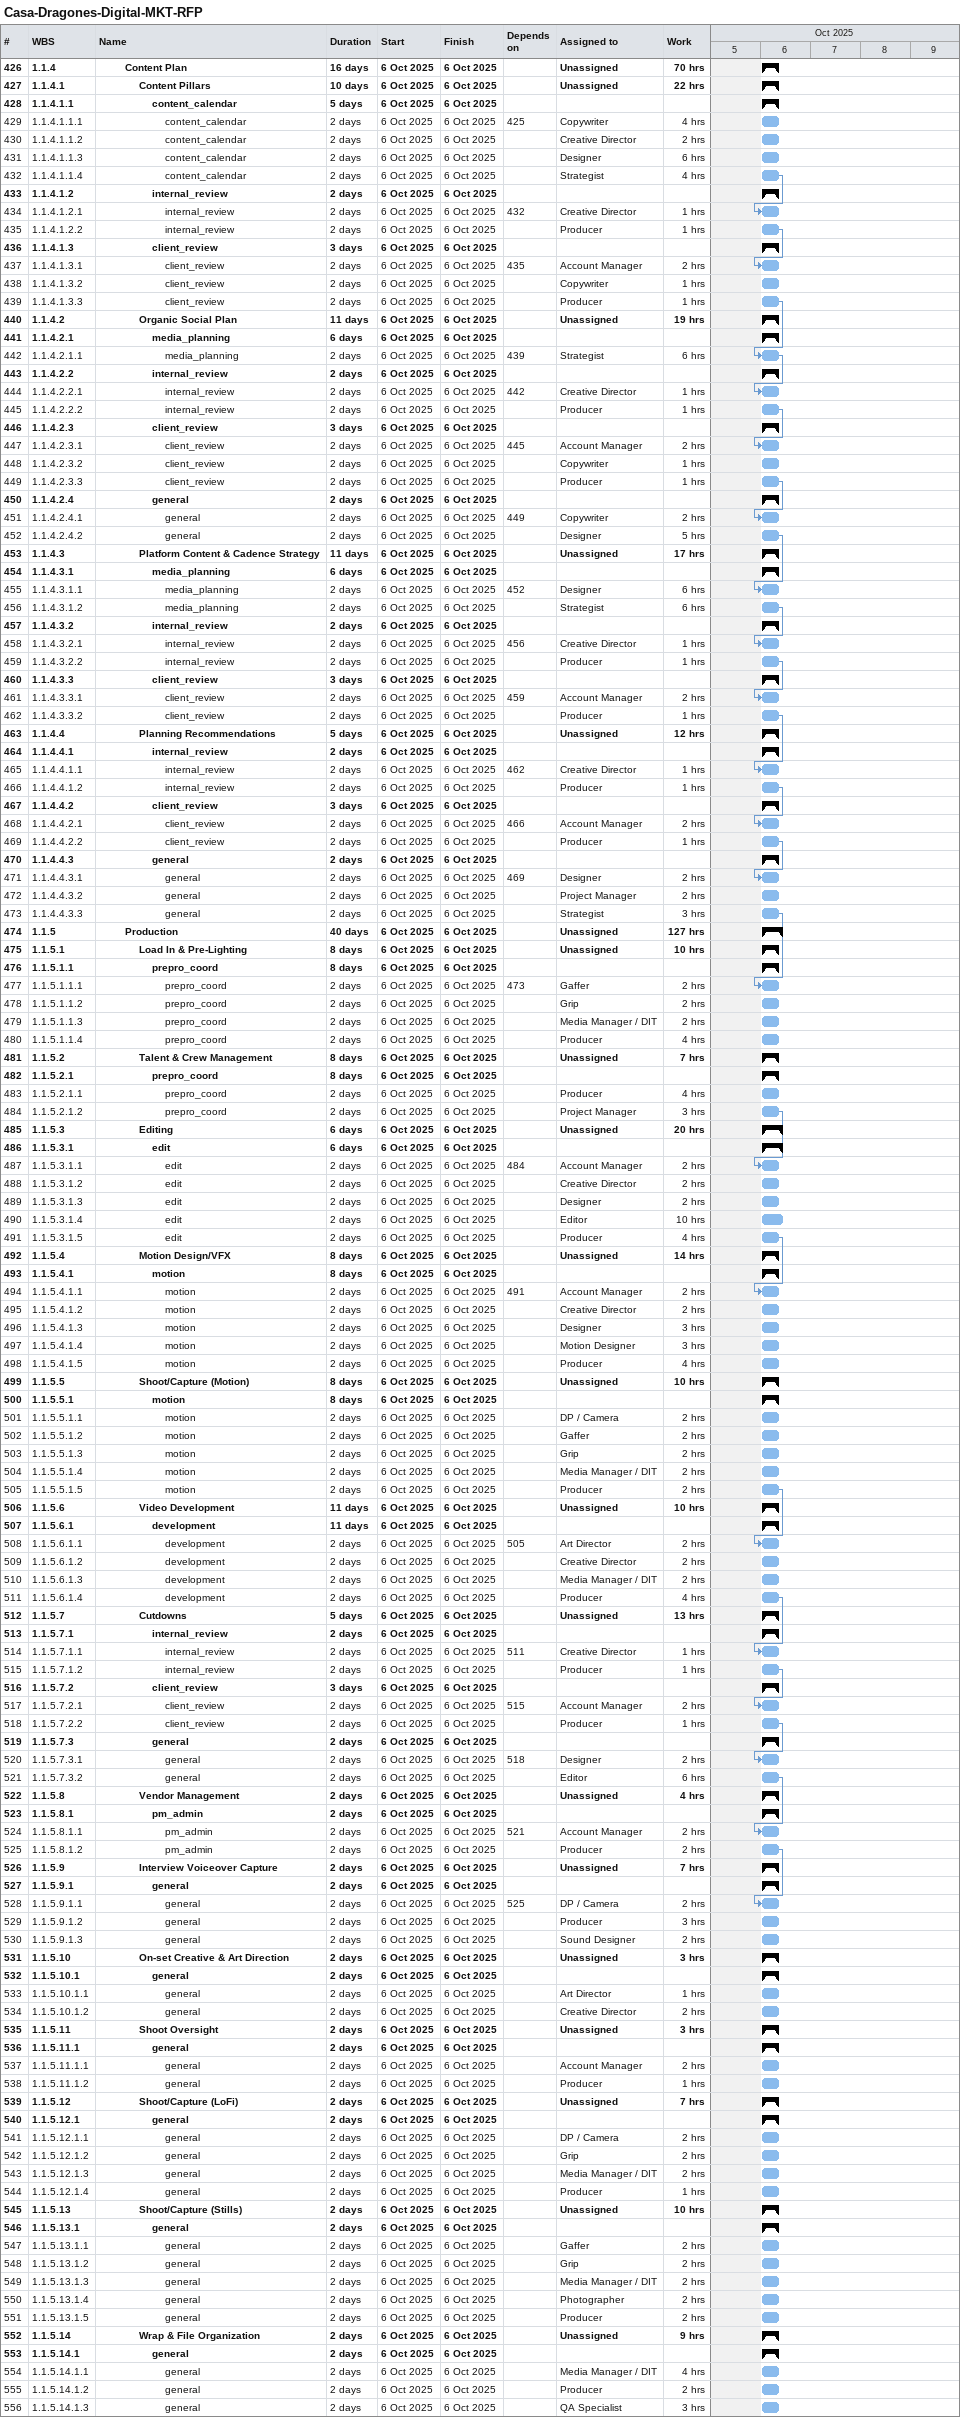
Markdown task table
Casa-Dragones-Digital-MKT-RFP

| ID | WBS | Task | Duration | Start | Finish | Predecessors | Resources | Work (h) |
|---|---|---|---|---|---|---|---|---|
| 426 | 1.1.4 | **Content Plan** | 16d | 2025-10-06 | 2025-10-06 |  | Unassigned | 70 |
| 427 | 1.1.4.1 | **Content Pillars** | 10d | 2025-10-06 | 2025-10-06 |  | Unassigned | 22 |
| 428 | 1.1.4.1.1 | **content_calendar** | 5d | 2025-10-06 | 2025-10-06 |  |  |  |
| 429 | 1.1.4.1.1.1 | content_calendar | 2d | 2025-10-06 | 2025-10-06 | 425 | Copywriter | 4 |
| 430 | 1.1.4.1.1.2 | content_calendar | 2d | 2025-10-06 | 2025-10-06 |  | Creative Director | 2 |
| 431 | 1.1.4.1.1.3 | content_calendar | 2d | 2025-10-06 | 2025-10-06 |  | Designer | 6 |
| 432 | 1.1.4.1.1.4 | content_calendar | 2d | 2025-10-06 | 2025-10-06 |  | Strategist | 4 |
| 433 | 1.1.4.1.2 | **internal_review** | 2d | 2025-10-06 | 2025-10-06 |  |  |  |
| 434 | 1.1.4.1.2.1 | internal_review | 2d | 2025-10-06 | 2025-10-06 | 432 | Creative Director | 1 |
| 435 | 1.1.4.1.2.2 | internal_review | 2d | 2025-10-06 | 2025-10-06 |  | Producer | 1 |
| 436 | 1.1.4.1.3 | **client_review** | 3d | 2025-10-06 | 2025-10-06 |  |  |  |
| 437 | 1.1.4.1.3.1 | client_review | 2d | 2025-10-06 | 2025-10-06 | 435 | Account Manager | 2 |
| 438 | 1.1.4.1.3.2 | client_review | 2d | 2025-10-06 | 2025-10-06 |  | Copywriter | 1 |
| 439 | 1.1.4.1.3.3 | client_review | 2d | 2025-10-06 | 2025-10-06 |  | Producer | 1 |
| 440 | 1.1.4.2 | **Organic Social Plan** | 11d | 2025-10-06 | 2025-10-06 |  | Unassigned | 19 |
| 441 | 1.1.4.2.1 | **media_planning** | 6d | 2025-10-06 | 2025-10-06 |  |  |  |
| 442 | 1.1.4.2.1.1 | media_planning | 2d | 2025-10-06 | 2025-10-06 | 439 | Strategist | 6 |
| 443 | 1.1.4.2.2 | **internal_review** | 2d | 2025-10-06 | 2025-10-06 |  |  |  |
| 444 | 1.1.4.2.2.1 | internal_review | 2d | 2025-10-06 | 2025-10-06 | 442 | Creative Director | 1 |
| 445 | 1.1.4.2.2.2 | internal_review | 2d | 2025-10-06 | 2025-10-06 |  | Producer | 1 |
| 446 | 1.1.4.2.3 | **client_review** | 3d | 2025-10-06 | 2025-10-06 |  |  |  |
| 447 | 1.1.4.2.3.1 | client_review | 2d | 2025-10-06 | 2025-10-06 | 445 | Account Manager | 2 |
| 448 | 1.1.4.2.3.2 | client_review | 2d | 2025-10-06 | 2025-10-06 |  | Copywriter | 1 |
| 449 | 1.1.4.2.3.3 | client_review | 2d | 2025-10-06 | 2025-10-06 |  | Producer | 1 |
| 450 | 1.1.4.2.4 | **general** | 2d | 2025-10-06 | 2025-10-06 |  |  |  |
| 451 | 1.1.4.2.4.1 | general | 2d | 2025-10-06 | 2025-10-06 | 449 | Copywriter | 2 |
| 452 | 1.1.4.2.4.2 | general | 2d | 2025-10-06 | 2025-10-06 |  | Designer | 5 |
| 453 | 1.1.4.3 | **Platform Content & Cadence Strategy** | 11d | 2025-10-06 | 2025-10-06 |  | Unassigned | 17 |
| 454 | 1.1.4.3.1 | **media_planning** | 6d | 2025-10-06 | 2025-10-06 |  |  |  |
| 455 | 1.1.4.3.1.1 | media_planning | 2d | 2025-10-06 | 2025-10-06 | 452 | Designer | 6 |
| 456 | 1.1.4.3.1.2 | media_planning | 2d | 2025-10-06 | 2025-10-06 |  | Strategist | 6 |
| 457 | 1.1.4.3.2 | **internal_review** | 2d | 2025-10-06 | 2025-10-06 |  |  |  |
| 458 | 1.1.4.3.2.1 | internal_review | 2d | 2025-10-06 | 2025-10-06 | 456 | Creative Director | 1 |
| 459 | 1.1.4.3.2.2 | internal_review | 2d | 2025-10-06 | 2025-10-06 |  | Producer | 1 |
| 460 | 1.1.4.3.3 | **client_review** | 3d | 2025-10-06 | 2025-10-06 |  |  |  |
| 461 | 1.1.4.3.3.1 | client_review | 2d | 2025-10-06 | 2025-10-06 | 459 | Account Manager | 2 |
| 462 | 1.1.4.3.3.2 | client_review | 2d | 2025-10-06 | 2025-10-06 |  | Producer | 1 |
| 463 | 1.1.4.4 | **Planning Recommendations** | 5d | 2025-10-06 | 2025-10-06 |  | Unassigned | 12 |
| 464 | 1.1.4.4.1 | **internal_review** | 2d | 2025-10-06 | 2025-10-06 |  |  |  |
| 465 | 1.1.4.4.1.1 | internal_review | 2d | 2025-10-06 | 2025-10-06 | 462 | Creative Director | 1 |
| 466 | 1.1.4.4.1.2 | internal_review | 2d | 2025-10-06 | 2025-10-06 |  | Producer | 1 |
| 467 | 1.1.4.4.2 | **client_review** | 3d | 2025-10-06 | 2025-10-06 |  |  |  |
| 468 | 1.1.4.4.2.1 | client_review | 2d | 2025-10-06 | 2025-10-06 | 466 | Account Manager | 2 |
| 469 | 1.1.4.4.2.2 | client_review | 2d | 2025-10-06 | 2025-10-06 |  | Producer | 1 |
| 470 | 1.1.4.4.3 | **general** | 2d | 2025-10-06 | 2025-10-06 |  |  |  |
| 471 | 1.1.4.4.3.1 | general | 2d | 2025-10-06 | 2025-10-06 | 469 | Designer | 2 |
| 472 | 1.1.4.4.3.2 | general | 2d | 2025-10-06 | 2025-10-06 |  | Project Manager | 2 |
| 473 | 1.1.4.4.3.3 | general | 2d | 2025-10-06 | 2025-10-06 |  | Strategist | 3 |
| 474 | 1.1.5 | **Production** | 40d | 2025-10-06 | 2025-10-06 |  | Unassigned | 127 |
| 475 | 1.1.5.1 | **Load In & Pre-Lighting** | 8d | 2025-10-06 | 2025-10-06 |  | Unassigned | 10 |
| 476 | 1.1.5.1.1 | **prepro_coord** | 8d | 2025-10-06 | 2025-10-06 |  |  |  |
| 477 | 1.1.5.1.1.1 | prepro_coord | 2d | 2025-10-06 | 2025-10-06 | 473 | Gaffer | 2 |
| 478 | 1.1.5.1.1.2 | prepro_coord | 2d | 2025-10-06 | 2025-10-06 |  | Grip | 2 |
| 479 | 1.1.5.1.1.3 | prepro_coord | 2d | 2025-10-06 | 2025-10-06 |  | Media Manager / DIT | 2 |
| 480 | 1.1.5.1.1.4 | prepro_coord | 2d | 2025-10-06 | 2025-10-06 |  | Producer | 4 |
| 481 | 1.1.5.2 | **Talent & Crew Management** | 8d | 2025-10-06 | 2025-10-06 |  | Unassigned | 7 |
| 482 | 1.1.5.2.1 | **prepro_coord** | 8d | 2025-10-06 | 2025-10-06 |  |  |  |
| 483 | 1.1.5.2.1.1 | prepro_coord | 2d | 2025-10-06 | 2025-10-06 |  | Producer | 4 |
| 484 | 1.1.5.2.1.2 | prepro_coord | 2d | 2025-10-06 | 2025-10-06 |  | Project Manager | 3 |
| 485 | 1.1.5.3 | **Editing** | 6d | 2025-10-06 | 2025-10-06 |  | Unassigned | 20 |
| 486 | 1.1.5.3.1 | **edit** | 6d | 2025-10-06 | 2025-10-06 |  |  |  |
| 487 | 1.1.5.3.1.1 | edit | 2d | 2025-10-06 | 2025-10-06 | 484 | Account Manager | 2 |
| 488 | 1.1.5.3.1.2 | edit | 2d | 2025-10-06 | 2025-10-06 |  | Creative Director | 2 |
| 489 | 1.1.5.3.1.3 | edit | 2d | 2025-10-06 | 2025-10-06 |  | Designer | 2 |
| 490 | 1.1.5.3.1.4 | edit | 2d | 2025-10-06 | 2025-10-06 |  | Editor | 10 |
| 491 | 1.1.5.3.1.5 | edit | 2d | 2025-10-06 | 2025-10-06 |  | Producer | 4 |
| 492 | 1.1.5.4 | **Motion Design/VFX** | 8d | 2025-10-06 | 2025-10-06 |  | Unassigned | 14 |
| 493 | 1.1.5.4.1 | **motion** | 8d | 2025-10-06 | 2025-10-06 |  |  |  |
| 494 | 1.1.5.4.1.1 | motion | 2d | 2025-10-06 | 2025-10-06 | 491 | Account Manager | 2 |
| 495 | 1.1.5.4.1.2 | motion | 2d | 2025-10-06 | 2025-10-06 |  | Creative Director | 2 |
| 496 | 1.1.5.4.1.3 | motion | 2d | 2025-10-06 | 2025-10-06 |  | Designer | 3 |
| 497 | 1.1.5.4.1.4 | motion | 2d | 2025-10-06 | 2025-10-06 |  | Motion Designer | 3 |
| 498 | 1.1.5.4.1.5 | motion | 2d | 2025-10-06 | 2025-10-06 |  | Producer | 4 |
| 499 | 1.1.5.5 | **Shoot/Capture (Motion)** | 8d | 2025-10-06 | 2025-10-06 |  | Unassigned | 10 |
| 500 | 1.1.5.5.1 | **motion** | 8d | 2025-10-06 | 2025-10-06 |  |  |  |
| 501 | 1.1.5.5.1.1 | motion | 2d | 2025-10-06 | 2025-10-06 |  | DP / Camera | 2 |
| 502 | 1.1.5.5.1.2 | motion | 2d | 2025-10-06 | 2025-10-06 |  | Gaffer | 2 |
| 503 | 1.1.5.5.1.3 | motion | 2d | 2025-10-06 | 2025-10-06 |  | Grip | 2 |
| 504 | 1.1.5.5.1.4 | motion | 2d | 2025-10-06 | 2025-10-06 |  | Media Manager / DIT | 2 |
| 505 | 1.1.5.5.1.5 | motion | 2d | 2025-10-06 | 2025-10-06 |  | Producer | 2 |
| 506 | 1.1.5.6 | **Video Development** | 11d | 2025-10-06 | 2025-10-06 |  | Unassigned | 10 |
| 507 | 1.1.5.6.1 | **development** | 11d | 2025-10-06 | 2025-10-06 |  |  |  |
| 508 | 1.1.5.6.1.1 | development | 2d | 2025-10-06 | 2025-10-06 | 505 | Art Director | 2 |
| 509 | 1.1.5.6.1.2 | development | 2d | 2025-10-06 | 2025-10-06 |  | Creative Director | 2 |
| 510 | 1.1.5.6.1.3 | development | 2d | 2025-10-06 | 2025-10-06 |  | Media Manager / DIT | 2 |
| 511 | 1.1.5.6.1.4 | development | 2d | 2025-10-06 | 2025-10-06 |  | Producer | 4 |
| 512 | 1.1.5.7 | **Cutdowns** | 5d | 2025-10-06 | 2025-10-06 |  | Unassigned | 13 |
| 513 | 1.1.5.7.1 | **internal_review** | 2d | 2025-10-06 | 2025-10-06 |  |  |  |
| 514 | 1.1.5.7.1.1 | internal_review | 2d | 2025-10-06 | 2025-10-06 | 511 | Creative Director | 1 |
| 515 | 1.1.5.7.1.2 | internal_review | 2d | 2025-10-06 | 2025-10-06 |  | Producer | 1 |
| 516 | 1.1.5.7.2 | **client_review** | 3d | 2025-10-06 | 2025-10-06 |  |  |  |
| 517 | 1.1.5.7.2.1 | client_review | 2d | 2025-10-06 | 2025-10-06 | 515 | Account Manager | 2 |
| 518 | 1.1.5.7.2.2 | client_review | 2d | 2025-10-06 | 2025-10-06 |  | Producer | 1 |
| 519 | 1.1.5.7.3 | **general** | 2d | 2025-10-06 | 2025-10-06 |  |  |  |
| 520 | 1.1.5.7.3.1 | general | 2d | 2025-10-06 | 2025-10-06 | 518 | Designer | 2 |
| 521 | 1.1.5.7.3.2 | general | 2d | 2025-10-06 | 2025-10-06 |  | Editor | 6 |
| 522 | 1.1.5.8 | **Vendor Management** | 2d | 2025-10-06 | 2025-10-06 |  | Unassigned | 4 |
| 523 | 1.1.5.8.1 | **pm_admin** | 2d | 2025-10-06 | 2025-10-06 |  |  |  |
| 524 | 1.1.5.8.1.1 | pm_admin | 2d | 2025-10-06 | 2025-10-06 | 521 | Account Manager | 2 |
| 525 | 1.1.5.8.1.2 | pm_admin | 2d | 2025-10-06 | 2025-10-06 |  | Producer | 2 |
| 526 | 1.1.5.9 | **Interview Voiceover Capture** | 2d | 2025-10-06 | 2025-10-06 |  | Unassigned | 7 |
| 527 | 1.1.5.9.1 | **general** | 2d | 2025-10-06 | 2025-10-06 |  |  |  |
| 528 | 1.1.5.9.1.1 | general | 2d | 2025-10-06 | 2025-10-06 | 525 | DP / Camera | 2 |
| 529 | 1.1.5.9.1.2 | general | 2d | 2025-10-06 | 2025-10-06 |  | Producer | 3 |
| 530 | 1.1.5.9.1.3 | general | 2d | 2025-10-06 | 2025-10-06 |  | Sound Designer | 2 |
| 531 | 1.1.5.10 | **On-set Creative & Art Direction** | 2d | 2025-10-06 | 2025-10-06 |  | Unassigned | 3 |
| 532 | 1.1.5.10.1 | **general** | 2d | 2025-10-06 | 2025-10-06 |  |  |  |
| 533 | 1.1.5.10.1.1 | general | 2d | 2025-10-06 | 2025-10-06 |  | Art Director | 1 |
| 534 | 1.1.5.10.1.2 | general | 2d | 2025-10-06 | 2025-10-06 |  | Creative Director | 2 |
| 535 | 1.1.5.11 | **Shoot Oversight** | 2d | 2025-10-06 | 2025-10-06 |  | Unassigned | 3 |
| 536 | 1.1.5.11.1 | **general** | 2d | 2025-10-06 | 2025-10-06 |  |  |  |
| 537 | 1.1.5.11.1.1 | general | 2d | 2025-10-06 | 2025-10-06 |  | Account Manager | 2 |
| 538 | 1.1.5.11.1.2 | general | 2d | 2025-10-06 | 2025-10-06 |  | Producer | 1 |
| 539 | 1.1.5.12 | **Shoot/Capture (LoFi)** | 2d | 2025-10-06 | 2025-10-06 |  | Unassigned | 7 |
| 540 | 1.1.5.12.1 | **general** | 2d | 2025-10-06 | 2025-10-06 |  |  |  |
| 541 | 1.1.5.12.1.1 | general | 2d | 2025-10-06 | 2025-10-06 |  | DP / Camera | 2 |
| 542 | 1.1.5.12.1.2 | general | 2d | 2025-10-06 | 2025-10-06 |  | Grip | 2 |
| 543 | 1.1.5.12.1.3 | general | 2d | 2025-10-06 | 2025-10-06 |  | Media Manager / DIT | 2 |
| 544 | 1.1.5.12.1.4 | general | 2d | 2025-10-06 | 2025-10-06 |  | Producer | 1 |
| 545 | 1.1.5.13 | **Shoot/Capture (Stills)** | 2d | 2025-10-06 | 2025-10-06 |  | Unassigned | 10 |
| 546 | 1.1.5.13.1 | **general** | 2d | 2025-10-06 | 2025-10-06 |  |  |  |
| 547 | 1.1.5.13.1.1 | general | 2d | 2025-10-06 | 2025-10-06 |  | Gaffer | 2 |
| 548 | 1.1.5.13.1.2 | general | 2d | 2025-10-06 | 2025-10-06 |  | Grip | 2 |
| 549 | 1.1.5.13.1.3 | general | 2d | 2025-10-06 | 2025-10-06 |  | Media Manager / DIT | 2 |
| 550 | 1.1.5.13.1.4 | general | 2d | 2025-10-06 | 2025-10-06 |  | Photographer | 2 |
| 551 | 1.1.5.13.1.5 | general | 2d | 2025-10-06 | 2025-10-06 |  | Producer | 2 |
| 552 | 1.1.5.14 | **Wrap & File Organization** | 2d | 2025-10-06 | 2025-10-06 |  | Unassigned | 9 |
| 553 | 1.1.5.14.1 | **general** | 2d | 2025-10-06 | 2025-10-06 |  |  |  |
| 554 | 1.1.5.14.1.1 | general | 2d | 2025-10-06 | 2025-10-06 |  | Media Manager / DIT | 4 |
| 555 | 1.1.5.14.1.2 | general | 2d | 2025-10-06 | 2025-10-06 |  | Producer | 2 |
| 556 | 1.1.5.14.1.3 | general | 2d | 2025-10-06 | 2025-10-06 |  | QA Specialist | 3 |
